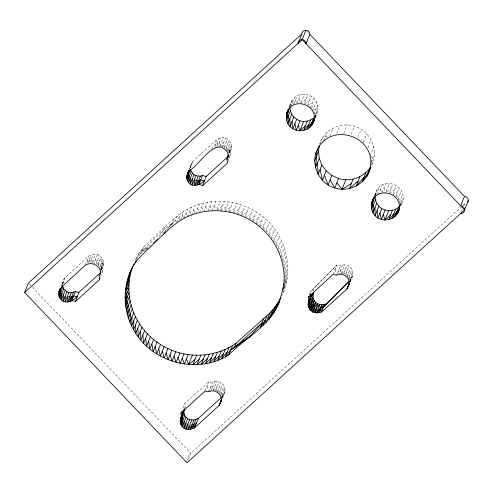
<?xml version="1.0" encoding="UTF-8"?>
<svg xmlns="http://www.w3.org/2000/svg" width="493" height="493" viewBox="0 0 493 493"><rect width="100%" height="100%" fill="white"/><g stroke="black" fill="none" stroke-linecap="round" stroke-linejoin="round"><path stroke-width="0.37" stroke-dasharray="2.46 1.85" d="M281.558 296.238C297.057 265.61 282.711 225.443 252.582 209.864C238.969 202.376 222.818 199.616 207.498 202.272C180.401 206.049 163.201 230.015 144.024 246.673L139.1 253.297L135.076 260.489M62.494 284.054L64.263 278.49L89.03 255.904C98.668 249.594 108.226 261.204 101.188 269.942M285.626 280.708L284.393 287.468M103.629 262.763L102.285 267.391L101.12 269.646L101.231 265.388L103.394 260.618M231.587 146.168L229.824 150.562L229.485 152.682C236.202 143.931 225.96 133.215 216.988 139.309L192.954 161.223L189.361 168.852M222.448 397.808C224.672 393.679 226.589 387.954 222.731 384.115C220.149 381.453 215.934 380.695 212.612 382.358L208.903 381.564L184.69 403.625L181.997 410.355M290.186 105.761C290.913 97.503 300.268 92.16 307.94 94.711C317.936 97.54 320.586 110.21 314.916 118.221M350.153 281.848C352.372 277.534 354.757 271.575 350.689 267.52C348.107 264.864 343.892 264.1 340.571 265.764L336.892 265L313.154 288.947L310.239 292.127L308.982 295.264M371.654 165.075C379.413 150.248 370.311 130.781 354.442 126.214C340.398 121.734 323.883 129.782 319.612 144.085M375.142 195.641C378.562 172.649 412.659 185.695 400.741 205.513M100.301 270.904L101.231 265.388L98.834 268.019M101.114 269.597L101.466 267.526L102.624 265.271L101.601 261.111L102.606 258.597M190.871 165.087L189.651 169.062M62.999 283.999L64.263 278.49L61.625 285.028M284.714 281.515L285.995 276.591L284.091 277.485M371.685 162.283L372.794 158.019L371.118 156.749M229.245 152.596L229.824 150.562L229.596 148.424L231.353 144.024M282.945 292.768L283.715 290.13M314.947 117.087L316.235 112.811L315.039 113.538M400.236 205.55L401.308 201.988L398.911 203.443M222.115 398.011L223.286 394.437L221.049 397.321M350.073 281.417L351.244 277.842L349.001 280.727M100.769 269.554L101.466 267.526M100.504 276.887L102.951 270.497L102.396 266.824L103.29 264.877M228.45 151.745L229.596 148.424L226.792 151.425M229.14 152.559L229.824 150.562L227.988 153.076M228.006 161.624L230.909 153.902L230.354 150.229L231.242 148.282M61.878 284.399L63.387 280.628M61.372 285.774L62.629 282.631M85.258 265.326L89.03 255.904M87.927 263.244L91.193 255.078M89.972 262.51L93.239 254.345M92.197 262.239L95.426 254.16M97.596 254.536L93.824 263.958L97.842 259.848M96.086 264.242L99.604 255.448M98.095 264.877L101.311 256.835M101.139 269.967L102.396 266.824M135.717 259.971L136.974 256.828M136.586 259.577L139.1 253.297M138.94 256.187L141.454 249.908M145.768 249.865L139.698 254.302L142.267 251.066L144.024 246.673M165.081 226.946L164.077 229.461L157.877 238.181M189.608 168.846L191.869 163.195M190.261 167.953L192.954 161.223M174.146 218.51L172.39 222.904L169.721 227.15M177.301 215.811L175.545 220.211L171.04 226.09M177.11 222.115L180.623 213.321M180.592 219.835L184.105 211.047M183.963 218.405L187.734 208.989M211.552 149.958L215.225 143.703L216.988 139.309M187.716 216.581L191.487 207.159M215.379 147.906L219.151 138.484M217.431 147.173L221.197 137.75M191.586 214.991L195.357 205.569M219.884 146.316L223.384 137.572M221.782 147.364L225.554 137.948M195.555 213.642L199.326 204.219M224.297 147.025L227.563 138.86M199.61 212.545L203.381 203.122M226.004 148.405L229.27 140.24M227.298 150.168L230.564 142.002M203.732 211.694L207.498 202.272M229.35 152.744L230.354 150.229M207.904 211.103L211.67 201.686M212.107 210.77L215.879 201.354M216.871 209.352L220.106 201.28M220.815 210.258L224.327 201.464M225.276 210.08L228.542 201.914M229.208 211.411L232.721 202.617M233.59 211.737L236.856 203.578M237.657 212.951L240.923 204.786M241.644 214.406L244.91 206.24M245.539 216.1L248.805 207.935M289.268 106.784L290.525 103.641M289.496 106.679L292.01 100.399M290.796 106.451L294.309 97.657M294.001 103.77L297.267 95.605M249.316 218.029L252.582 209.864M297.168 103.179L300.687 94.391M252.724 220.815L256.237 212.021M300.829 102.827L304.323 94.083M256.237 223.187L259.749 214.393M304.674 102.877L307.94 94.711M184.696 408.512L185.202 407.255L184.69 403.625M307.774 105.021L311.286 96.227M259.595 225.769L263.108 216.975M310.368 107.955L314.133 98.538M263.034 227.92L266.3 219.755M312.525 110.894L316.29 101.472M266.047 230.89L269.307 222.725M313.838 114.265L317.609 104.843M314.479 117.205L317.997 108.411M205.131 390.986L208.903 381.564M314.941 117.698L317.43 111.942M268.864 234.027L272.13 225.868M208.841 391.781L212.612 382.358M271.477 237.336L274.743 229.171M210.893 391.048L214.658 381.625M213.346 390.191L216.846 381.44M273.874 240.787L277.14 232.622M186.551 461.282L190.051 452.537M215.749 389.981L219.015 381.822M188.406 459.402L190.828 453.344L460.308 207.812M276.055 244.38L279.315 236.215M217.505 391.522L221.024 382.728M219.465 392.28L222.731 384.115M277.997 248.096L281.263 239.931M320.068 143.876L322.582 137.596M220.759 394.043L224.025 385.877M221.801 395.435L224.814 387.899M323.661 140.906L327.179 132.112M279.704 251.917L282.97 243.752M221.277 399.466L225.048 390.043M222.016 398.171L224.703 392.157M222.306 397.876L223.816 394.104M281.158 255.83L284.424 247.665M329.866 136.086L333.095 128.014M282.366 259.817L285.632 251.652M283.567 263.237L286.581 255.701M336.701 133.646L339.93 125.573M284.005 267.964L287.271 259.799M284.683 271.458L287.696 263.921M284.59 276.228L287.857 268.063M284.239 280.992L287.752 272.198M343.707 133.708L347.208 124.957M284.621 283.222L287.382 276.308M286.753 280.388L284.991 284.788L283.617 285.73M284.097 288.812L285.854 284.418M351.213 134.293L354.442 126.214M357.906 137.331L361.135 129.252M363.329 142.619L366.829 133.868M367.914 147.82L371.143 139.747M370.009 155.905L373.774 146.483M371.032 162.413L374.551 153.625M333.12 274.422L336.892 265L310.239 292.127L310.645 294.376M337.551 273.301L340.571 265.764M342.617 265.031L338.851 274.453L338.808 270.164M341.304 273.597L344.804 264.852M374.341 195.961L375.598 192.818M374.822 195.228L377.083 189.577M343.707 273.393L346.973 265.228M376.369 194.371L379.382 186.835M345.716 274.305L348.976 266.14M382.34 184.783L378.575 194.205L377.626 191.235M347.171 276.314L350.689 267.52M381.989 192.985L385.754 183.569M348.717 277.448L351.984 269.283M349.506 279.469L352.772 271.304M349.488 282.243L353.006 273.449M349.975 281.583L352.661 275.562M386.167 191.333L389.396 183.26M350.018 281.91L351.774 277.51M389.747 192.054L393.013 183.889M393.094 193.57L396.36 185.405M395.941 195.881L399.207 187.716M398.097 198.815L401.364 190.649M399.416 202.185L402.676 194.02M399.552 206.382L403.064 197.588M400.513 205.618L402.498 201.119M461.325 211.589L462.132 209.568M463.747 205.532L464.289 204.182A3.981 3.864 21.8 0 0 465.318 204.096M222.368 397.95L222.947 396.557M350.036 282.051L350.905 279.962M314.799 118.406L315.668 116.336M371.636 164.57L373.417 160.675M184.567 408.537L185.202 407.255M97.411 264.322L100.307 259.349M99.728 266.799L102.39 263.133L98.754 265.474M166.985 229.954L172.39 222.904L175.545 220.211L176.531 222.109M97.996 265.684L101.601 261.111M314.103 117.377L315.945 115.183M400.094 205.458L401.012 204.361M92.585 262.547L95.839 258.936M219.613 146.988L223.791 142.341M213.075 390.863L217.253 386.216M341.495 273.757L345.211 269.622M162.795 233.528L164.311 231.852M164.816 231.291L172.39 222.904L164.077 229.461L142.267 251.066L149.262 246.888M220.254 395.3L223.058 392.299M348.212 278.705L351.016 275.704M222.288 146.852L225.8 143.253M215.244 391.239L219.262 387.128M343.202 274.65L347.22 270.534M225.498 149.662L228.801 146.403M218.96 393.537L222.263 390.277M346.918 276.943L350.221 273.683M223.791 148.276L227.513 144.64M217.253 392.151L220.975 388.515M345.211 275.556L348.927 271.92M229.22 155.437L230.909 153.902M101.835 271.514L102.951 270.497M221.708 397.173L222.824 396.156M463.149 205.224L466.316 202.333M300.557 103.505L306.184 99.105M386.752 191.802L391.251 188.283M216.902 210.258L222.571 205.864M220.562 210.887L226.786 206.308M146.372 249.421L148.196 248.09M142.267 251.066L150.901 244.972M224.777 211.331L230.964 207.011M228.955 212.039L235.099 207.972M304.175 104.128L309.53 100.627M389.242 193.305L394.597 189.805M233.09 212.994L239.167 209.18M237.158 214.209L243.154 210.634M241.145 215.663L247.048 212.335M307.521 105.65L312.377 102.932M392.588 194.827L397.45 192.11M245.033 217.358L250.826 214.264M248.817 219.286L254.48 216.421M310.966 107.659L314.534 105.872M395.441 197.132L399.601 195.049M313.856 110.235L315.853 109.243M397.592 200.072L400.92 198.42M252.471 221.443L257.993 218.793M255.984 223.816L261.352 221.375M259.343 226.398L264.544 224.155M262.535 229.177L267.551 227.119M283.931 273.344L286.1 272.456M265.542 232.141L270.367 230.262M268.358 235.284L272.98 233.565M283.506 269.221L285.94 268.321M270.971 238.594L275.384 237.022M282.816 265.123L285.515 264.193M273.375 242.045L277.559 240.615M275.55 245.637L279.506 244.325M281.867 261.074L284.825 260.101M277.497 249.347L281.207 248.145M280.659 257.081L283.876 256.046M279.198 253.168L282.668 252.059M325.423 136.512L328.024 137.128M306.911 31.25L308.359 32.766M29.192 283.906L31.848 286.692M32.378 287.246L190.828 453.344M185.972 213.383L187.371 215.94M182.348 215.441L183.642 217.814M189.731 211.559L190.97 213.845M178.867 217.721L180.044 219.915M193.595 209.963L194.901 212.415M197.57 208.619L198.932 211.232M201.619 207.516L203.128 210.505M205.741 206.672L207.282 209.839M209.913 206.08L211.793 210.104M214.116 205.747L215.78 209.463M380.584 189.183L381.755 192.35M295.51 100.005L296.915 103.807M383.998 187.962L385.625 192.683M298.924 98.785L300.323 102.827M292.552 102.057L293.501 105.027M207.146 385.957L208.631 391.054M335.135 269.4L336.799 275.186M313.154 288.947L313.56 291.197M228.925 156.829L229.146 158.296M375.321 193.971L375.611 196.257M340.86 269.431L341.033 274.268M219.44 142.15L219.588 146.298M215.225 143.703L215.33 146.507M212.902 386.025L213.05 390.173M91.482 258.745L91.655 263.582M87.273 260.298L87.421 264.501M217.388 142.884L217.419 145.743M210.85 386.752L210.887 390.333M89.43 259.472L89.473 263.767"/><path stroke-width="0.74" d="M185.916 423.093L185.886 429.083L190.236 429.391L194.507 427.936L219.052 405.573L221.69 399.694M133.702 320.98L133.634 329.718C151.24 362.583 197.317 375.019 228.844 354.892C246.001 337.274 271.495 325.097 279.895 300.397M192.258 179.082L192.202 185.128C196.88 186.132 201.027 183.895 204.422 180.814L206.179 176.414L228.66 155.948M132.722 266.202C126.183 283.771 128.162 304.058 137.405 320.296L133.634 329.718C122.948 311.262 122.467 287.82 131.668 268.66L129.653 273.689L130.257 272.537M63.375 294.937L63.159 301.235C68.219 303.645 73.605 300.163 77.198 296.731L78.954 292.331L100.72 272.524M131.995 317.159L131.693 326.002L135.458 316.586M184.246 421.663L183.907 428.115L185.886 429.083L189.657 419.66L194.008 419.968L198.272 418.52L221.147 397.678M324.061 304.36L316.981 312.938L319.717 304.545L316.796 307.724L316.981 312.938L321.911 304.729L319.137 312.568L323.5 307.04L349.173 281.176L326.421 303.861C322.89 304.921 318.737 305.266 315.816 302.573L312.895 305.752L312.71 312.014L316.981 312.938L321.491 312.063L347.01 288.984L349.395 283.728M190.625 177.609L190.249 184.111L192.202 185.128L195.968 175.705L200.312 176.137L202.401 175.52L206.179 176.414M130.534 313.246L129.986 322.182L133.751 312.765M308.051 305.062C308.427 300.483 310.362 295.8 313.831 292.7C312.18 295.985 313.08 300.151 315.816 302.573L312.71 312.014L309.438 309.129L308.051 305.062L310.06 300.04L310.917 295.88L310.645 294.376M311.397 304.748L310.886 310.781L315.816 302.573M288.59 115.134L287.894 123.527C293.483 134.644 311.687 132.407 314.164 120.107M373.657 204.318L372.967 212.705C378.932 224.574 398.326 220.944 399.589 207.689M61.97 293.261L61.366 299.96L63.159 301.235L66.931 291.813L63.726 288.861L62.556 285.478M129.326 309.259L128.525 318.275L132.297 308.852M277.399 306.634C281.842 294.709 285.774 282.07 283.506 269.221C282.36 260.951 279.63 252.921 275.55 245.637C267.921 232.111 255.547 221.419 241.145 215.663C225.449 209.359 207.436 209.032 191.586 214.991C176.993 220.051 166.412 231.858 155.221 241.921C147.173 251.202 136.074 258.153 131.311 269.911M65.131 290.543L61.366 299.96C58.168 297.113 58.082 292.337 60.121 288.793M183.002 419.87L182.237 426.685L183.907 428.115L187.673 418.699C184.622 416.677 183.106 412.684 184.253 409.178M128.377 305.204L127.317 314.281L131.089 304.859M189.435 175.785L188.616 182.638L190.249 184.111L194.014 174.688L191.192 171.385L190.52 169.327L186.748 178.749L188.616 182.638L192.387 173.216M78.954 292.331L75.337 291.646L71.972 300.699L75.595 301.383L99.586 279.543L99.777 278.034M100.258 274.25L100.64 271.218L100.862 272.691M228.308 156.897L228.499 155.381M127.687 301.112L126.368 310.233L130.14 300.81M310.171 304.249L309.438 309.129L314.368 300.927L310.886 310.781L312.895 305.752M61.046 291.289L59.961 298.283L63.726 288.861M286.193 116.594L289.958 107.172L290.346 110.74L291.665 114.111L287.894 123.527C285.62 119.3 285.817 114.142 288.017 109.927M370.57 166.548C367.981 182.607 350.166 193.009 334.815 187.969C318.946 183.402 309.844 163.935 317.603 149.108M314.707 160.558L318.478 151.141L319.384 145.497M369.645 170.097C378.766 138.897 333.73 120.23 317.849 148.479M375.031 196.35L375.42 199.918L376.732 203.289L372.967 212.705C370.372 208.034 371.161 202.413 373.589 197.847M398.732 210.542C403.933 193.583 377.003 185.171 371.827 202.241L373.269 200.743L371.648 209.34L375.42 199.918M99.586 279.543L99.038 275.877L100.535 273.042L100.769 271.668M127.262 296.983L125.678 306.135L129.449 296.712M182.268 417.824L180.993 424.892L182.237 426.685L186.003 417.269M188.757 173.721L187.426 180.808L191.192 171.385M184.025 413.43L180.259 422.852L180.487 418.6L182.496 413.578L180.487 418.6L182.096 415.679L180.259 422.852L180.993 424.892L184.758 415.47M187.1 174.51L188.646 171.576L186.748 178.749L186.637 176.599L188.357 171.367M309.475 304.668L308.47 307.182L312.975 296.86L310.06 300.04L308.47 307.182L313.4 298.98L312.426 300.04M283.617 285.73L284.165 283.623M373.663 197.81L373.312 198.999L373.817 197.742M314.306 119.226L313.659 121.364C318.86 104.405 291.93 95.993 286.76 113.063L288.202 111.566L286.581 120.163L290.346 110.74M317.64 303.805L314.787 312.747L314.719 306.985L317.64 303.805L316.5 305.703M202.401 175.52L199.043 184.567L202.82 185.467L227.544 162.955L226.99 159.282L227.883 157.335L227.988 153.076C216.187 133.942 198.716 166.474 189.189 170.646L188.098 172.612L188.708 170.738M221.64 399.435L220.938 401.579C223.181 394.794 214.991 388.342 208.841 391.781L205.131 390.986L180.925 413.048L181.43 416.677L184.444 409.141M349.364 283.555L348.896 284.985C351.139 278.206 342.949 271.748 336.799 275.186L333.12 274.422L308.23 297.15L308.908 300.903L310.208 297.901L313.123 294.715M75.595 301.383L77.198 296.731L73.58 296.046L71.584 296.909L67.233 296.996L67.818 301.882L71.177 292.836L75.337 291.646M73.346 292.509L69.981 301.562L73.58 296.046M202.82 185.467L204.422 180.814L200.645 179.914L198.556 180.53L194.211 180.105L194.753 185.251L198.118 176.198M200.312 176.137L196.947 185.189L200.645 179.914M228.598 154.629L226.99 159.282L228.567 155.338M313.4 298.98L309.438 309.129L310.196 307.244M468.35 200.485L464.585 209.901L187.057 462.767L24.65 292.515L28.415 283.099L301.876 33.937A3.981 3.864 21.8 0 1 305.943 30.233A3.981 3.864 21.8 0 1 309.807 34.288L464.486 196.43A3.981 3.864 21.8 0 1 467.771 202.395M60.115 288.91L58.858 292.053L60.67 289.163L59.037 296.311L62.802 286.895M58.661 294.192L61.674 286.655M71.177 292.836L68.989 292.596L65.224 302.018L65.168 296.213M132.568 266.775L128.248 277.559L129.104 276.493M130.867 272.099L127.095 281.521L128.211 280.523M133.455 265.622L134.207 263.737M129.967 276.123L126.202 285.546L127.576 284.597M135.335 262.72L136.086 260.834M129.339 280.203L125.567 289.625L127.206 288.713M128.969 284.319L125.197 293.736L127.102 292.848L125.253 302.012L129.024 292.589M125.093 297.871L128.864 288.448M188.098 172.612L188.856 170.732M186.637 176.599L189.404 169.691M137.405 320.296L139.581 323.889L135.809 333.311L135.643 324.696M139.581 323.889L141.978 327.346L138.213 336.762L137.818 328.283M141.978 327.346L144.591 330.649L140.825 340.071L140.222 331.74M144.591 330.649L147.413 333.792L143.642 343.208L142.834 335.043M147.413 333.792L150.42 336.756L146.655 346.178L145.651 338.186M150.42 336.756L153.613 339.535L149.841 348.958L148.664 341.15M153.613 339.535L156.971 342.117L153.2 351.54L151.85 343.935M156.971 342.117L160.484 344.49L156.712 353.912L155.209 346.511M160.484 344.49L164.138 346.647L160.367 356.069L158.721 348.89M164.138 346.647L167.916 348.576L164.151 357.998L162.376 351.041M280.911 297.328C276.856 305.537 270.922 312.753 263.798 318.484L236.098 343.19C217.666 356.242 192.652 358.756 171.81 350.27L168.039 359.693L166.159 352.976M301.876 33.937L298.111 43.359A3.981 3.864 21.8 0 1 302.172 39.656L305.943 30.233M175.798 351.731L172.026 361.147L170.048 354.67M179.865 352.939L176.1 362.361L174.035 356.125M309.807 34.288L306.042 43.711A3.981 3.864 21.8 0 0 302.172 39.656L24.65 292.515M184 353.894L180.228 363.316L178.109 357.333M188.178 354.603L184.413 364.019L182.237 358.294M186.422 358.996L188.622 364.469L192.393 355.046M196.621 355.231L192.849 364.654L199.086 359.557M291.665 114.111L293.822 117.051L290.05 126.467L289.902 118.505M200.842 355.163L197.077 364.58L203.295 359.224M293.822 117.051L296.669 119.355L292.897 128.778L292.059 121.444M181.461 411.698L180.925 413.048L183.439 411.655M205.051 354.831L201.28 364.253L207.467 358.633M182.749 412.949L184 409.806M180.087 420.708L183.852 411.285M314.214 119.781L312.174 124.606L314.189 119.583L309.875 127.348L313.647 117.926C309.949 121.167 304.717 122.239 300.015 120.877L296.244 130.294L294.906 123.749M209.223 354.239L205.452 363.661L211.583 357.789M298.253 125.271L299.861 130.922L303.633 121.5M213.346 353.389L209.574 362.811L215.638 356.685M307.268 121.198L303.503 130.614L308.926 124.372M217.395 352.292L213.629 361.714L219.607 355.342M310.689 119.978L306.917 129.394L311.884 122.319M187.901 424.054L188.049 429.514L191.814 420.098M221.363 350.942L217.598 360.365L223.477 353.752M194.008 419.968L190.236 429.391L194.316 423.69M196.078 419.296L192.307 428.713L196.516 422.914M225.233 349.352L221.468 358.775L227.23 351.922M194.507 427.936L198.272 418.52M228.986 347.528L225.221 356.944L230.853 349.864L250.61 335.949L262.042 322.884L234.335 347.583L230.853 349.864M228.844 354.892L232.616 345.47M236.098 343.19L234.335 347.583L250.61 335.949M221.474 399.521L219.052 405.573L221.456 399.915M221.554 399.755L220.044 403.527L221.499 400.039M318.478 151.141L319.248 158.278L315.483 167.7L316.716 155.535L315.84 153.508L318.811 147.019M319.248 158.278L321.886 165.013L318.114 174.436L317.492 162.672M263.798 318.484L260.033 327.907L265.197 320.191L266.152 322.33L269.924 312.907M263.182 325.214L266.953 315.791M321.886 165.013L326.193 170.892L322.428 180.315L320.123 169.413M268.161 317.301L268.931 319.261L272.697 309.838M275.267 306.603L271.501 316.025L275.864 307.614M277.621 303.213L273.855 312.636L279.882 300.416M326.193 170.892L331.894 175.508L328.122 184.93L324.437 175.286M370.483 167.78L366.681 176.586L370.446 167.164C363.779 177.529 350.289 182.096 338.586 178.546L334.815 187.969L330.131 179.902M336.83 182.94L342.05 189.22L345.821 179.803M353.099 179.187L349.334 188.609L358.171 181.147M310.208 297.901L308.199 302.924L310.06 300.04M359.933 176.747L356.162 186.169L364.087 177.042M365.849 172.649L362.078 182.071L368.69 171.564M314.719 306.985L312.71 312.014L313.844 310.122M316.796 307.724L314.787 312.747L315.927 310.855M321.491 312.063L323.5 307.04L326.421 303.861M371.26 205.772L374.779 196.978M376.732 203.289L378.889 206.228L375.124 215.644L374.976 207.682M349.167 283.598L347.01 288.984L349.414 283.321M349.26 283.789L348.003 286.932L349.167 284.147M378.889 206.228L381.736 208.533L377.971 217.955L377.133 210.622M399.638 206.006C396.218 210.191 390.173 211.515 385.082 210.055L381.317 219.471L379.98 212.927M383.326 214.449L384.934 220.1L388.7 210.677M392.342 210.375L388.57 219.792L393.999 213.549M395.756 209.155L391.99 218.572L396.957 211.497M398.714 207.103L394.948 216.526L399.256 208.761M399.003 209.389L397.247 213.783L399.576 208.268M464.486 196.43L460.715 205.852A3.981 3.864 21.8 0 1 464.585 209.901A3.981 3.864 21.8 0 1 460.517 213.605M60.115 288.843L59.616 290.05L62.525 286.063L85.258 265.326C91.445 261.019 100.461 265.444 100.535 273.042M282.723 289.755L283.857 287.271M268.931 319.261L273.51 311.003M318.577 306.436L319.717 304.545M153.372 243.228L155.221 241.921L156.546 240.054M67.818 301.882L71.584 296.909M164.286 233.479L165.636 231.716M194.753 185.251L198.556 180.53M188.049 429.514L192.245 424.368M155.221 241.921L157.748 239.123M313.394 301.987L314.368 300.927M299.861 130.922L305.512 125.592M384.934 220.1L390.585 214.769M188.622 364.469L194.858 359.631M342.05 189.22L351.343 183.587M308.23 297.15L310.917 295.88M321.146 307.54L323.5 307.04M66.931 291.813L68.989 292.596M167.916 348.576L171.81 350.27M296.669 119.355L300.015 120.877M331.894 175.508L338.586 178.546M381.736 208.533L385.082 210.055M187.673 418.699L189.657 419.66M194.014 174.688L195.968 175.705M302.172 39.656L464.585 209.901"/></g></svg>
